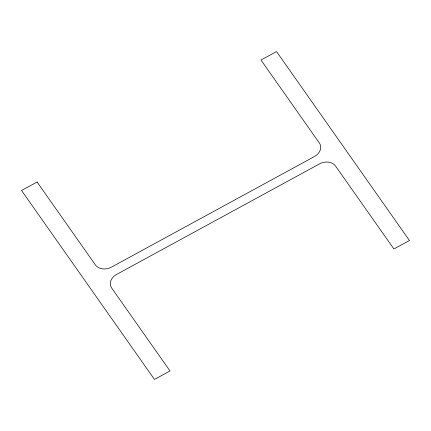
<?xml version="1.0" encoding="UTF-8"?>
<svg xmlns="http://www.w3.org/2000/svg" width="431" height="431" viewBox="0 0 431 431"><rect width="100%" height="100%" fill="white"/><g stroke="black" fill="none" stroke-linecap="round" stroke-linejoin="round"><path stroke-width="0.65" d="M37.093 182.017L21.55 190.486L154.465 379.431L170.008 370.962L111.656 288.01A12.079 9.45 -17.7 0 1 116.607 274.428L319.527 163.877A12.079 9.45 -17.7 0 1 335.555 166.032L393.907 248.983L409.45 240.514L276.535 51.569L260.992 60.038L319.344 142.99A12.079 9.45 -17.7 0 1 314.393 156.572L111.473 267.123A12.079 9.45 -17.7 0 1 95.445 264.968L37.093 182.017"/></g></svg>
